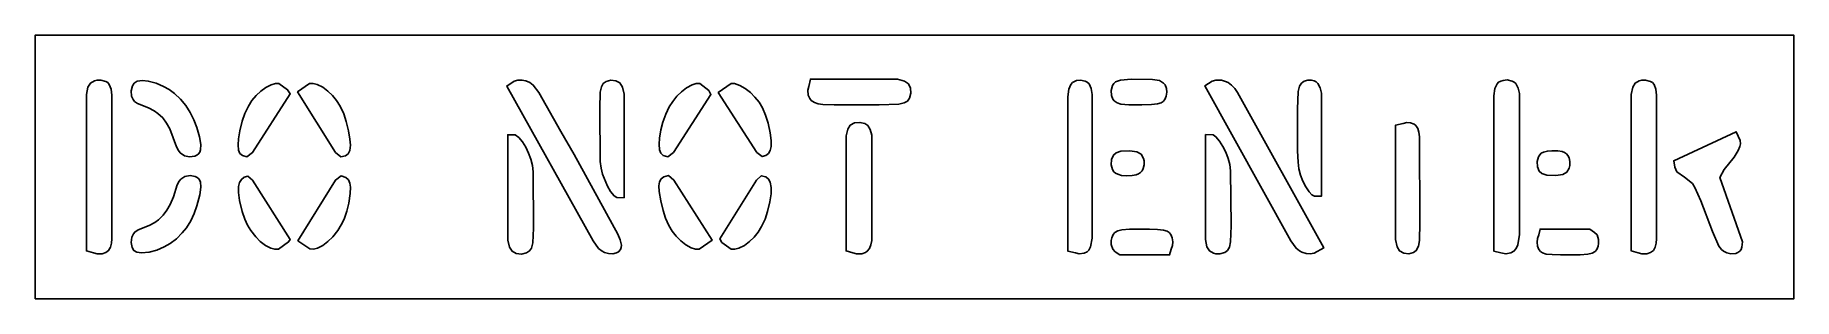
# Model space of a CAD drawing. Header units: inches. Extents: x 0 to 120, y 0 to 18.
import ezdxf

# ---------------------------------------------------------------- set-up
doc = ezdxf.new("R2010")
doc.units = ezdxf.units.IN
doc.header["$MEASUREMENT"] = 0
doc.layers.add('CUT', color=1, linetype='Continuous')

msp = doc.modelspace()

# ---------------------------------------------------------------- linework, layer by layer
at = {"layer": 'CUT'}
for points in [[(0, 0), (120, 0), (120, 18), (0, 18)], [(4.82, 3.16), (4.58, 3.08), (4.22, 3.07), (3.97, 3.14), (3.5, 3.27), (3.5, 13.96), (3.6, 14.44), (3.77, 14.73), (4.04, 14.89), (4.22, 14.93), (4.49, 14.93), (4.82, 14.84), (4.95, 14.76), (5.06, 14.64), (5.19, 14.31), (5.24, 13.91), (5.24, 4.1), (5.2, 3.79), (5.14, 3.52), (5.01, 3.3)], [(8.38, 12.66), (8.12, 12.84), (7.73, 13.04), (6.99, 13.33), (6.78, 13.48), (6.68, 13.61), (6.58, 13.84), (6.55, 14.2), (6.63, 14.54), (6.76, 14.73), (6.97, 14.85), (7.32, 14.9), (7.72, 14.86), (8.25, 14.72), (8.76, 14.5), (9.15, 14.28), (9.51, 14.02), (9.91, 13.63), (10.27, 13.2), (10.57, 12.73), (10.83, 12.23), (11.03, 11.7), (11.21, 11.06), (11.3, 10.54), (11.28, 10.17), (11.23, 10.02), (11.15, 9.89), (11.03, 9.8), (10.89, 9.73), (10.54, 9.69), (10.19, 9.77), (9.9, 9.97), (9.79, 10.12), (9.65, 10.38), (9.18, 11.61), (8.97, 12), (8.7, 12.35)], [(13.87, 10.93), (13.96, 11.48), (14.13, 12.12), (14.31, 12.65), (14.55, 13.15), (14.79, 13.53), (15.07, 13.87), (15.39, 14.18), (15.74, 14.43), (16.11, 14.62), (16.39, 14.7), (16.63, 14.69), (17.22, 14.27), (17.4, 13.99), (14.83, 9.98), (14.45, 9.7), (14.14, 9.78), (13.97, 9.93), (13.87, 10.14), (13.84, 10.51)], [(21.51, 10.49), (21.46, 10.12), (21.35, 9.91), (21.18, 9.77), (20.86, 9.7), (20.49, 10), (17.9, 14.12), (18.72, 14.7), (18.97, 14.7), (19.25, 14.63), (19.62, 14.44), (19.97, 14.18), (20.29, 13.87), (20.57, 13.53), (20.81, 13.15), (21.05, 12.64), (21.23, 12.11), (21.39, 11.46), (21.48, 10.91)], [(39.13, 3.09), (38.85, 3.17), (38.68, 3.26), (38.44, 3.44), (38.07, 3.95), (32.18, 14.52), (32.69, 14.85), (32.93, 14.92), (33.21, 14.93), (33.49, 14.88), (33.76, 14.76), (33.99, 14.59), (34.37, 14.09), (35.86, 11.42), (36.77, 9.86), (39.75, 4.42), (39.92, 4.03), (40, 3.66), (39.99, 3.5), (39.95, 3.36), (39.81, 3.2), (39.67, 3.13), (39.41, 3.08)], [(38.71, 8.5), (38.61, 8.93), (38.56, 9.38), (38.53, 13), (38.56, 14.1), (38.64, 14.47), (38.76, 14.69), (38.95, 14.84), (39.27, 14.92), (39.62, 14.89), (39.9, 14.74), (40.07, 14.46), (40.18, 13.98), (40.18, 6.9), (39.68, 6.91), (39.5, 7.03), (39.26, 7.32), (39.05, 7.69)], [(42.61, 10.17), (42.58, 10.55), (42.61, 10.97), (42.7, 11.53), (42.83, 12.07), (43.03, 12.6), (43.27, 13.1), (43.51, 13.48), (43.79, 13.83), (44.1, 14.14), (44.45, 14.41), (44.82, 14.6), (45.1, 14.69), (45.35, 14.7), (45.96, 14.23), (46.11, 13.94), (43.55, 9.99), (43.17, 9.7), (42.86, 9.79), (42.7, 9.95)], [(48.09, 14.56), (48.45, 14.35), (48.8, 14.08), (49.11, 13.77), (49.39, 13.42), (49.62, 13.04), (49.84, 12.53), (50.01, 12), (50.15, 11.34), (50.21, 10.8), (50.21, 10.4), (50.15, 10.13), (50.03, 9.92), (49.85, 9.78), (49.61, 9.71), (49.25, 9.99), (46.61, 14.08), (47.48, 14.7), (47.72, 14.69)], [(52.75, 13.9), (52.72, 14.25), (52.78, 14.5), (52.9, 15), (58.84, 15), (59.31, 14.87), (59.58, 14.68), (59.73, 14.38), (59.76, 14.03), (59.67, 13.69), (59.52, 13.5), (59.3, 13.37), (58.92, 13.28), (57.58, 13.24), (54.51, 13.24), (53.74, 13.27), (53.43, 13.32), (53.17, 13.4), (52.95, 13.54), (52.85, 13.67)], [(70.77, 14.76), (70.91, 14.84), (71.06, 14.9), (71.32, 14.93), (71.65, 14.86), (71.79, 14.78), (71.91, 14.67), (72.05, 14.36), (72.12, 13.96), (72.12, 4.14), (72.02, 3.55), (71.9, 3.33), (71.79, 3.22), (71.57, 3.11), (71.23, 3.08), (70.98, 3.13), (70.47, 3.25), (70.47, 13.8), (70.54, 14.31), (70.67, 14.64)], [(73.6, 14.7), (73.72, 14.81), (74.05, 14.93), (74.78, 15), (76.23, 14.98), (76.72, 14.9), (77, 14.73), (77.1, 14.6), (77.19, 14.37), (77.21, 14.1), (77.18, 13.83), (77.08, 13.6), (76.97, 13.48), (76.84, 13.39), (76.58, 13.31), (76.18, 13.26), (75.51, 13.24), (74.62, 13.25), (74.09, 13.3), (73.83, 13.37), (73.63, 13.51), (73.53, 13.64), (73.44, 13.87), (73.43, 14.23), (73.51, 14.57)], [(86.44, 3.18), (86.27, 3.27), (86.04, 3.45), (85.67, 3.97), (79.8, 14.53), (80.32, 14.86), (80.56, 14.92), (80.94, 14.92), (81.22, 14.84), (81.4, 14.76), (81.64, 14.59), (81.85, 14.36), (82.03, 14.09), (87.92, 3.48), (87.26, 3.12), (87, 3.08), (86.72, 3.09)], [(86.59, 14.85), (86.84, 14.92), (87.1, 14.92), (87.26, 14.88), (87.41, 14.81), (87.53, 14.71), (87.69, 14.41), (87.78, 14.03), (87.78, 7.01), (87.3, 7.01), (87.12, 7.11), (86.93, 7.31), (86.7, 7.65), (86.5, 8.04), (86.34, 8.45), (86.23, 8.88), (86.17, 9.32), (86.14, 10.1), (86.13, 12.94), (86.17, 14.15), (86.26, 14.51), (86.4, 14.72)], [(99.86, 14.78), (100, 14.86), (100.16, 14.91), (100.43, 14.94), (100.78, 14.87), (100.92, 14.8), (101.04, 14.7), (101.19, 14.39), (101.28, 14.01), (101.28, 4.4), (101.16, 3.68), (101.06, 3.43), (100.9, 3.25), (100.69, 3.13), (100.35, 3.07), (100.01, 3.14), (99.53, 3.26), (99.53, 13.85), (99.6, 14.36), (99.75, 14.67)], [(109.45, 14.89), (109.62, 14.93), (109.89, 14.93), (110.22, 14.84), (110.36, 14.76), (110.46, 14.64), (110.59, 14.31), (110.64, 13.91), (110.64, 4.1), (110.61, 3.79), (110.54, 3.52), (110.42, 3.3), (110.23, 3.16), (109.98, 3.08), (109.62, 3.07), (109.37, 3.14), (108.91, 3.27), (108.91, 13.96), (109.01, 14.44), (109.17, 14.73)], [(57.08, 11.17), (57.08, 3.99), (57.01, 3.69), (56.93, 3.44), (56.78, 3.25), (56.65, 3.16), (56.41, 3.08), (56.05, 3.07), (55.8, 3.14), (55.33, 3.27), (55.33, 11.12), (55.44, 11.59), (55.62, 11.86), (55.91, 12.01), (56.27, 12.04), (56.61, 11.97), (56.81, 11.83), (56.98, 11.55)], [(94.09, 11.93), (94.21, 11.83), (94.35, 11.63), (94.42, 11.37), (94.46, 11.07), (94.48, 5.2), (94.46, 3.98), (94.39, 3.59), (94.24, 3.3), (94.05, 3.16), (93.72, 3.08), (93.38, 3.11), (93.1, 3.27), (92.93, 3.55), (92.83, 4.04), (92.83, 11.86), (93.34, 11.98), (93.59, 12.03), (93.85, 12.01)], [(33.47, 10.35), (33.67, 9.95), (33.82, 9.53), (33.93, 9.11), (33.98, 8.67), (34, 4.82), (33.96, 3.83), (33.87, 3.47), (33.73, 3.27), (33.53, 3.14), (33.19, 3.06), (32.83, 3.1), (32.54, 3.25), (32.36, 3.52), (32.25, 4), (32.25, 11.2), (32.75, 11.2), (33, 11.02), (33.25, 10.72)], [(79.85, 11.21), (80.38, 11.19), (80.57, 11.06), (80.82, 10.77), (81.04, 10.4), (81.25, 10.01), (81.41, 9.59), (81.52, 9.17), (81.57, 8.73), (81.6, 4.99), (81.57, 3.89), (81.49, 3.52), (81.36, 3.31), (81.17, 3.16), (80.84, 3.07), (80.57, 3.07), (80.4, 3.11), (80.12, 3.27), (79.95, 3.56), (79.85, 4.04)], [(116.5, 3.89), (116.45, 3.52), (116.4, 3.37), (116.31, 3.25), (116.19, 3.16), (116.05, 3.1), (115.7, 3.08), (115.43, 3.13), (115.2, 3.25), (115.06, 3.37), (114.89, 3.6), (114.45, 4.59), (113.65, 6.7), (113.25, 7.61), (113.09, 7.87), (112.55, 8.3), (112.02, 8.68), (111.88, 8.98), (111.81, 9.43), (116.07, 11.41), (116.34, 10.82), (116.35, 10.58), (116.32, 10.4), (116.21, 10.12), (115.93, 9.66), (115.25, 8.84), (114.96, 8.29)], [(73.76, 9.97), (74.09, 10.08), (74.7, 10.11), (75.18, 10.03), (75.46, 9.87), (75.62, 9.59), (75.66, 9.41), (75.66, 9.14), (75.6, 8.89), (75.53, 8.74), (75.43, 8.62), (75.29, 8.53), (75.13, 8.47), (74.85, 8.42), (74.44, 8.4), (74.13, 8.43), (73.87, 8.5), (73.72, 8.58), (73.6, 8.68), (73.51, 8.82), (73.42, 9.15), (73.45, 9.51), (73.58, 9.81)], [(104.72, 9.37), (104.71, 9.1), (104.68, 8.93), (104.52, 8.65), (104.23, 8.48), (103.76, 8.41), (103.15, 8.44), (102.81, 8.55), (102.63, 8.71), (102.5, 9.01), (102.48, 9.37), (102.57, 9.7), (102.66, 9.84), (102.77, 9.94), (102.92, 10.02), (103.19, 10.09), (103.49, 10.11), (103.9, 10.1), (104.19, 10.05), (104.35, 9.99), (104.48, 9.9), (104.59, 9.78), (104.66, 9.63)], [(8.3, 3.33), (7.77, 3.18), (7.26, 3.13), (6.93, 3.18), (6.74, 3.3), (6.61, 3.5), (6.55, 3.84), (6.59, 4.2), (6.7, 4.44), (6.8, 4.56), (7.02, 4.71), (7.78, 5.01), (8.16, 5.21), (8.42, 5.4), (8.73, 5.71), (8.99, 6.06), (9.21, 6.45), (9.43, 6.96), (9.7, 7.78), (9.83, 8.03), (9.94, 8.17), (10.22, 8.35), (10.58, 8.41), (10.92, 8.36), (11.06, 8.29), (11.17, 8.19), (11.28, 7.98), (11.31, 7.63), (11.23, 7.11), (11.04, 6.36), (10.86, 5.83), (10.62, 5.32), (10.32, 4.84), (10.04, 4.5), (9.64, 4.1), (9.2, 3.77), (8.81, 3.55)], [(42.89, 8.33), (43.21, 8.41), (43.58, 8.11), (46.19, 4), (45.3, 3.38), (45.05, 3.39), (44.77, 3.48), (44.4, 3.69), (44.06, 3.96), (43.74, 4.27), (43.47, 4.62), (43.23, 5), (43.01, 5.5), (42.84, 6.03), (42.69, 6.68), (42.58, 7.32), (42.56, 7.72), (42.6, 7.98), (42.71, 8.19)], [(14.71, 4.67), (14.48, 5.04), (14.3, 5.44), (14.13, 5.96), (13.95, 6.72), (13.88, 7.26), (13.88, 7.67), (13.94, 7.94), (14.07, 8.15), (14.27, 8.3), (14.51, 8.37), (14.84, 8.1), (17.39, 4.04), (17.29, 3.89), (16.6, 3.39), (16.35, 3.39), (16.08, 3.46), (15.71, 3.65), (15.36, 3.92), (15.05, 4.23)], [(21.49, 7.2), (21.4, 6.53), (21.27, 5.98), (21.08, 5.45), (20.89, 5.05), (20.65, 4.67), (20.3, 4.23), (19.98, 3.92), (19.63, 3.65), (19.26, 3.47), (18.98, 3.4), (18.73, 3.41), (17.93, 3.96), (20.5, 8.11), (20.88, 8.39), (21.19, 8.29), (21.37, 8.13), (21.47, 7.9), (21.51, 7.62)], [(49.86, 8.32), (50.04, 8.17), (50.16, 7.96), (50.22, 7.59), (50.21, 7.17), (50.14, 6.62), (49.98, 5.97), (49.8, 5.44), (49.57, 4.94), (49.33, 4.56), (49.06, 4.22), (48.74, 3.91), (48.39, 3.65), (48.01, 3.46), (47.73, 3.39), (47.48, 3.39), (46.86, 3.85), (46.72, 4.1), (49.22, 8.09), (49.54, 8.4)], [(74.01, 3), (73.69, 3.21), (73.53, 3.39), (73.43, 3.72), (73.43, 3.99), (73.46, 4.17), (73.55, 4.4), (73.66, 4.52), (73.87, 4.64), (74.15, 4.71), (74.67, 4.75), (76.03, 4.76), (76.59, 4.74), (76.99, 4.69), (77.25, 4.61), (77.38, 4.52), (77.49, 4.4), (77.59, 4.17), (77.62, 3.9), (77.6, 3.63), (77.51, 3.4), (77.41, 3)], [(106.41, 4.54), (106.57, 4.36), (106.67, 4.04), (106.67, 3.77), (106.64, 3.59), (106.55, 3.36), (106.44, 3.24), (106.23, 3.12), (105.95, 3.05), (105.43, 3.01), (104.07, 3), (103.51, 3.02), (103.11, 3.06), (102.85, 3.15), (102.72, 3.24), (102.61, 3.36), (102.51, 3.59), (102.48, 3.86), (102.5, 4.13), (102.59, 4.36), (102.69, 4.76), (106.09, 4.76)]]:
    msp.add_lwpolyline(points, close=True, dxfattribs=at)

doc.saveas('drawing.dxf')
